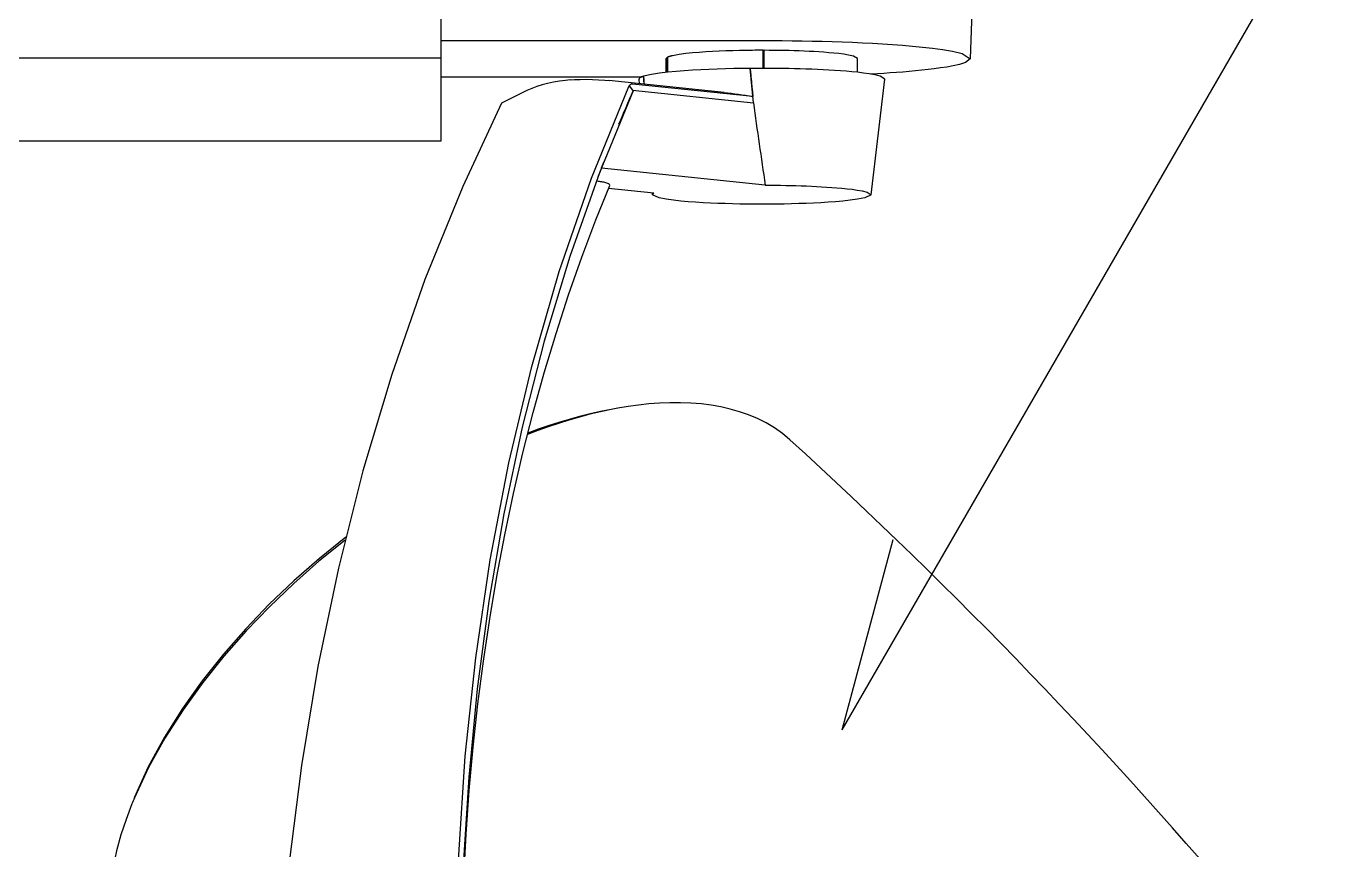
# Model space of a CAD drawing. Header units: millimetres. Extents: x 14 to 828, y 15 to 581.
# Drawn here: x 348.93 to 375.48, y 361.53 to 378.25 of the extents above; entities that cross this region are included whole.
import ezdxf

# ---------------------------------------------------------------- set-up
doc = ezdxf.new("R2010")
doc.units = ezdxf.units.MM
doc.header["$LTSCALE"] = 0.2
doc.layers.add('1_シンボル', color=2, linetype='Continuous')
doc.layers.add('1_文字', color=3, linetype='Continuous')

msp = doc.modelspace()

# ---------------------------------------------------------------- linework, layer by layer
at = {"layer": '1_シンボル', "color": 7}
for points in [[(323.91, 377.61), (323.522, 388.717), (357.34, 388.717), (357.34, 375.919), (323.91, 375.919), (323.91, 377.61), (357.34, 377.61)], [(368.429, 387.505), (368.082, 377.592)], [(357.34, 377.961), (363.854, 377.961), (364.058, 377.961), (364.262, 377.959), (364.466, 377.957), (364.67, 377.954), (364.874, 377.95), (365.077, 377.945), (365.281, 377.94), (365.485, 377.933), (365.689, 377.925), (365.892, 377.916), (366.096, 377.905), (366.3, 377.893), (366.503, 377.88), (366.706, 377.865), (366.91, 377.847), (367.112, 377.828), (367.315, 377.804), (367.517, 377.777), (367.718, 377.742), (367.916, 377.695), (368.082, 377.592), (367.983, 377.514), (367.86, 377.475), (367.734, 377.447), (367.608, 377.423), (367.48, 377.403), (367.352, 377.386), (367.224, 377.37), (367.096, 377.356), (366.968, 377.344), (366.839, 377.332), (366.711, 377.321), (366.582, 377.311), (366.454, 377.302), (366.325, 377.294), (366.196, 377.286), (366.067, 377.279)], [(361.936, 377.317), (361.936, 377.618), (361.932, 377.616), (361.929, 377.614), (361.926, 377.612), (361.923, 377.609), (361.92, 377.606), (361.918, 377.603), (361.916, 377.6), (361.914, 377.597), (361.914, 377.593)], [(361.936, 377.618), (361.939, 377.618)], [(365.795, 377.593), (365.711, 377.642), (365.613, 377.664), (365.513, 377.681), (365.413, 377.694), (365.313, 377.704), (365.212, 377.714), (365.112, 377.722), (365.011, 377.729), (364.91, 377.735), (364.81, 377.74), (364.709, 377.745), (364.608, 377.749), (364.507, 377.752), (364.406, 377.755), (364.306, 377.757), (364.205, 377.759), (364.104, 377.76), (364.003, 377.761), (363.902, 377.762), (363.881, 377.76)], [(363.902, 377.396), (363.902, 377.762)], [(363.68, 376.698), (363.616, 377.395), (363.449, 377.393), (363.281, 377.39), (363.114, 377.386), (362.947, 377.381), (362.78, 377.375), (362.612, 377.367), (362.445, 377.358), (362.278, 377.347), (362.111, 377.334), (361.945, 377.318), (361.779, 377.299), (361.613, 377.274), (361.45, 377.237), (361.439, 377.233), (361.428, 377.229), (361.418, 377.225), (361.407, 377.221), (361.397, 377.216), (361.387, 377.211), (361.377, 377.204), (361.368, 377.197), (361.362, 377.188), (361.36, 377.176)], [(361.914, 377.315), (361.914, 377.593)], [(365.795, 377.315), (365.795, 377.593)], [(359.964, 377.161), (359.869, 377.152), (359.744, 377.136), (359.623, 377.115), (359.506, 377.089), (359.394, 377.059), (359.287, 377.024), (359.185, 376.986), (359.087, 376.943), (358.571, 376.689), (357.782, 374.997), (357.016, 373.106), (356.342, 371.181), (355.758, 369.227), (355.26, 367.25), (354.845, 365.253), (354.51, 363.241), (354.255, 361.218)], [(357.34, 377.224), (361.416, 377.224)], [(359.964, 377.161), (360.049, 377.167), (360.168, 377.172), (360.289, 377.174), (360.413, 377.171), (360.539, 377.165), (360.666, 377.156), (360.768, 377.146)], [(363.09, 376.905), (360.749, 377.148)], [(361.371, 377.083), (361.36, 377.176)], [(361.465, 377.074), (361.45, 377.237), (361.458, 377.149), (361.461, 377.118), (361.465, 377.074)], [(366.072, 374.829), (366.349, 377.176)], [(363.086, 376.905), (363.159, 376.897), (363.232, 376.889), (363.305, 376.879), (363.378, 376.869), (363.451, 376.859), (363.523, 376.848), (363.596, 376.836), (363.668, 376.824)], [(360.589, 375.371), (360.586, 375.371)], [(357.805, 360.962), (357.853, 361.851), (357.916, 362.736), (357.996, 363.617), (358.092, 364.492), (358.204, 365.362), (358.332, 366.224), (358.476, 367.08), (358.636, 367.926), (358.813, 368.764), (359.005, 369.593), (359.213, 370.41), (359.437, 371.217), (359.676, 372.012), (359.931, 372.795), (360.201, 373.564), (360.486, 374.32), (360.768, 375.02), (360.762, 375.04), (360.745, 375.051), (360.725, 375.06), (360.705, 375.066), (360.685, 375.072), (360.665, 375.077), (360.644, 375.082), (360.623, 375.086), (360.603, 375.09), (360.582, 375.094), (360.561, 375.097), (360.54, 375.101), (360.519, 375.104), (360.498, 375.107)], [(363.923, 375.024), (364.027, 375.024), (364.131, 375.023), (364.234, 375.022), (364.338, 375.02), (364.442, 375.018), (364.545, 375.015), (364.649, 375.012), (364.753, 375.008), (364.857, 375.004), (364.96, 374.999), (365.064, 374.993), (365.167, 374.987), (365.271, 374.98), (365.374, 374.972), (365.478, 374.963), (365.581, 374.953), (365.684, 374.941), (365.787, 374.926), (365.889, 374.908), (365.99, 374.884), (366.072, 374.829), (365.941, 374.766), (365.794, 374.738), (365.646, 374.717), (365.497, 374.701), (365.348, 374.688), (365.199, 374.678), (365.05, 374.669), (364.901, 374.661), (364.751, 374.655), (364.602, 374.649), (364.452, 374.645), (364.303, 374.642), (364.153, 374.64), (364.004, 374.638), (363.854, 374.638), (363.705, 374.638), (363.555, 374.64), (363.406, 374.642), (363.256, 374.645), (363.107, 374.649), (362.957, 374.655), (362.808, 374.661), (362.659, 374.669), (362.509, 374.678), (362.36, 374.688), (362.211, 374.701), (362.063, 374.717), (361.914, 374.738), (361.768, 374.766), (361.637, 374.829), (361.637, 374.834), (361.638, 374.838), (361.64, 374.842), (361.643, 374.845), (361.646, 374.849), (361.649, 374.851), (361.652, 374.854), (361.656, 374.857), (361.66, 374.859), (360.742, 374.954)], [(361.637, 374.829), (361.633, 374.862)], [(360.797, 370.472), (360.581, 370.43), (360.366, 370.382), (360.153, 370.329), (359.941, 370.27), (359.73, 370.207), (359.52, 370.139), (359.313, 370.068), (359.106, 369.992)], [(355.411, 367.879), (354.875, 367.447), (354.357, 366.992), (353.859, 366.517), (353.382, 366.02), (352.928, 365.502), (352.499, 364.963), (352.099, 364.402), (351.732, 363.819), (351.402, 363.214), (351.119, 362.586)]]:
    msp.add_lwpolyline(points, dxfattribs=at)
for points in [[(363.881, 377.396), (363.881, 377.762, 0.003931), (363.535, 377.76), (363.399, 377.757), (363.262, 377.754), (363.125, 377.749), (362.989, 377.744), (362.852, 377.738), (362.716, 377.73), (362.579, 377.72), (362.443, 377.709), (362.307, 377.695), (362.172, 377.677), (362.037, 377.652), (362.028, 377.65), (362.019, 377.648), (362.01, 377.645), (362.001, 377.643), (361.992, 377.64), (361.983, 377.637), (361.974, 377.634), (361.965, 377.631), (361.961, 377.63), (361.958, 377.629), (361.955, 377.627), (361.952, 377.626), (361.948, 377.625), (361.945, 377.623), (361.942, 377.621), (361.939, 377.62), (361.939, 377.318)], [(366.349, 377.176), (366.256, 377.237), (366.143, 377.265), (366.028, 377.285), (365.912, 377.301), (365.796, 377.315), (365.68, 377.327), (365.563, 377.337), (365.447, 377.346), (365.33, 377.354), (365.214, 377.361), (365.097, 377.367), (364.98, 377.373), (364.864, 377.377), (364.747, 377.382), (364.63, 377.385), (364.513, 377.388), (364.397, 377.391), (364.28, 377.393), (364.163, 377.394), (364.046, 377.395), (363.929, 377.396), (363.902, 377.396), (363.881, 377.396, 0.002326), (363.616, 377.395), (363.624, 377.308), (363.627, 377.276), (363.632, 377.22), (363.635, 377.185), (363.64, 377.129), (363.643, 377.098), (363.65, 377.021), (363.651, 377.012), (363.66, 376.921), (363.661, 376.907), (363.667, 376.837), (363.668, 376.824), (361.225, 377.078), (361.215, 377.078), (361.205, 377.076), (361.195, 377.073), (361.186, 377.068), (361.178, 377.062), (361.17, 377.055), (361.164, 377.047), (361.158, 377.038), (361.231, 376.952), (363.68, 376.698, 0.002946), (363.923, 375.024), (360.599, 375.37)], [(357.114, 355.696), (357.254, 355.903), (357.375, 356.121), (357.476, 356.348), (357.557, 356.584), (357.616, 356.827), (357.652, 357.073), (357.664, 357.322, 0.00732), (357.663, 357.42), (357.644, 359.427), (357.701, 361.433), (357.834, 363.436), (358.046, 365.432), (358.34, 367.418), (358.718, 369.389), (359.184, 371.342), (359.742, 373.271), (360.397, 375.169), (361.153, 377.028)], [(360.953, 376.263, -0.005301), (361.243, 376.939), (360.56, 375.275), (359.959, 373.578), (359.438, 371.856), (358.991, 370.113), (358.618, 368.354), (358.313, 366.581), (358.076, 364.797), (357.904, 363.006), (357.795, 361.211)], [(361.158, 377.038, 0.021048), (361.154, 377.029)], [(360.647, 375.501, 0.002885), (360.496, 375.107)], [(364.421, 369.855), (364.27, 369.981), (364.109, 370.095), (363.94, 370.197), (363.765, 370.285), (363.583, 370.362), (363.398, 370.426), (363.208, 370.48), (363.017, 370.524), (362.823, 370.557), (362.628, 370.582), (362.415, 370.599), (362.202, 370.607), (361.988, 370.607), (361.775, 370.598), (361.562, 370.582), (361.35, 370.56), (361.139, 370.531), (360.928, 370.495, 0.004092), (360.798, 370.471), (360.581, 370.425), (360.365, 370.374), (360.151, 370.317), (359.938, 370.256), (359.726, 370.189), (359.516, 370.119), (359.307, 370.044), (359.1, 369.965)], [(373.853, 360.048, 0.033006), (364.421, 369.855)], [(355.395, 367.819), (354.865, 367.389), (354.353, 366.938), (353.86, 366.466), (353.387, 365.974), (352.936, 365.461), (352.509, 364.929), (352.11, 364.375), (351.742, 363.8), (351.409, 363.203), (351.12, 362.585, 0.004093), (351.069, 362.463), (350.951, 362.15), (350.848, 361.833), (350.761, 361.51), (350.693, 361.183), (350.645, 360.853), (350.622, 360.519), (350.626, 360.185), (350.661, 359.852), (350.732, 359.526), (350.841, 359.211), (350.991, 358.913)]]:
    msp.add_lwpolyline(points, format="xyb", dxfattribs=at)
at = {"layer": '1_文字'}
for q in [(375.479, 381.288), (366.514, 367.831)]:
    msp.add_line((365.479, 363.967), q, dxfattribs=at)

doc.saveas('drawing.dxf')
